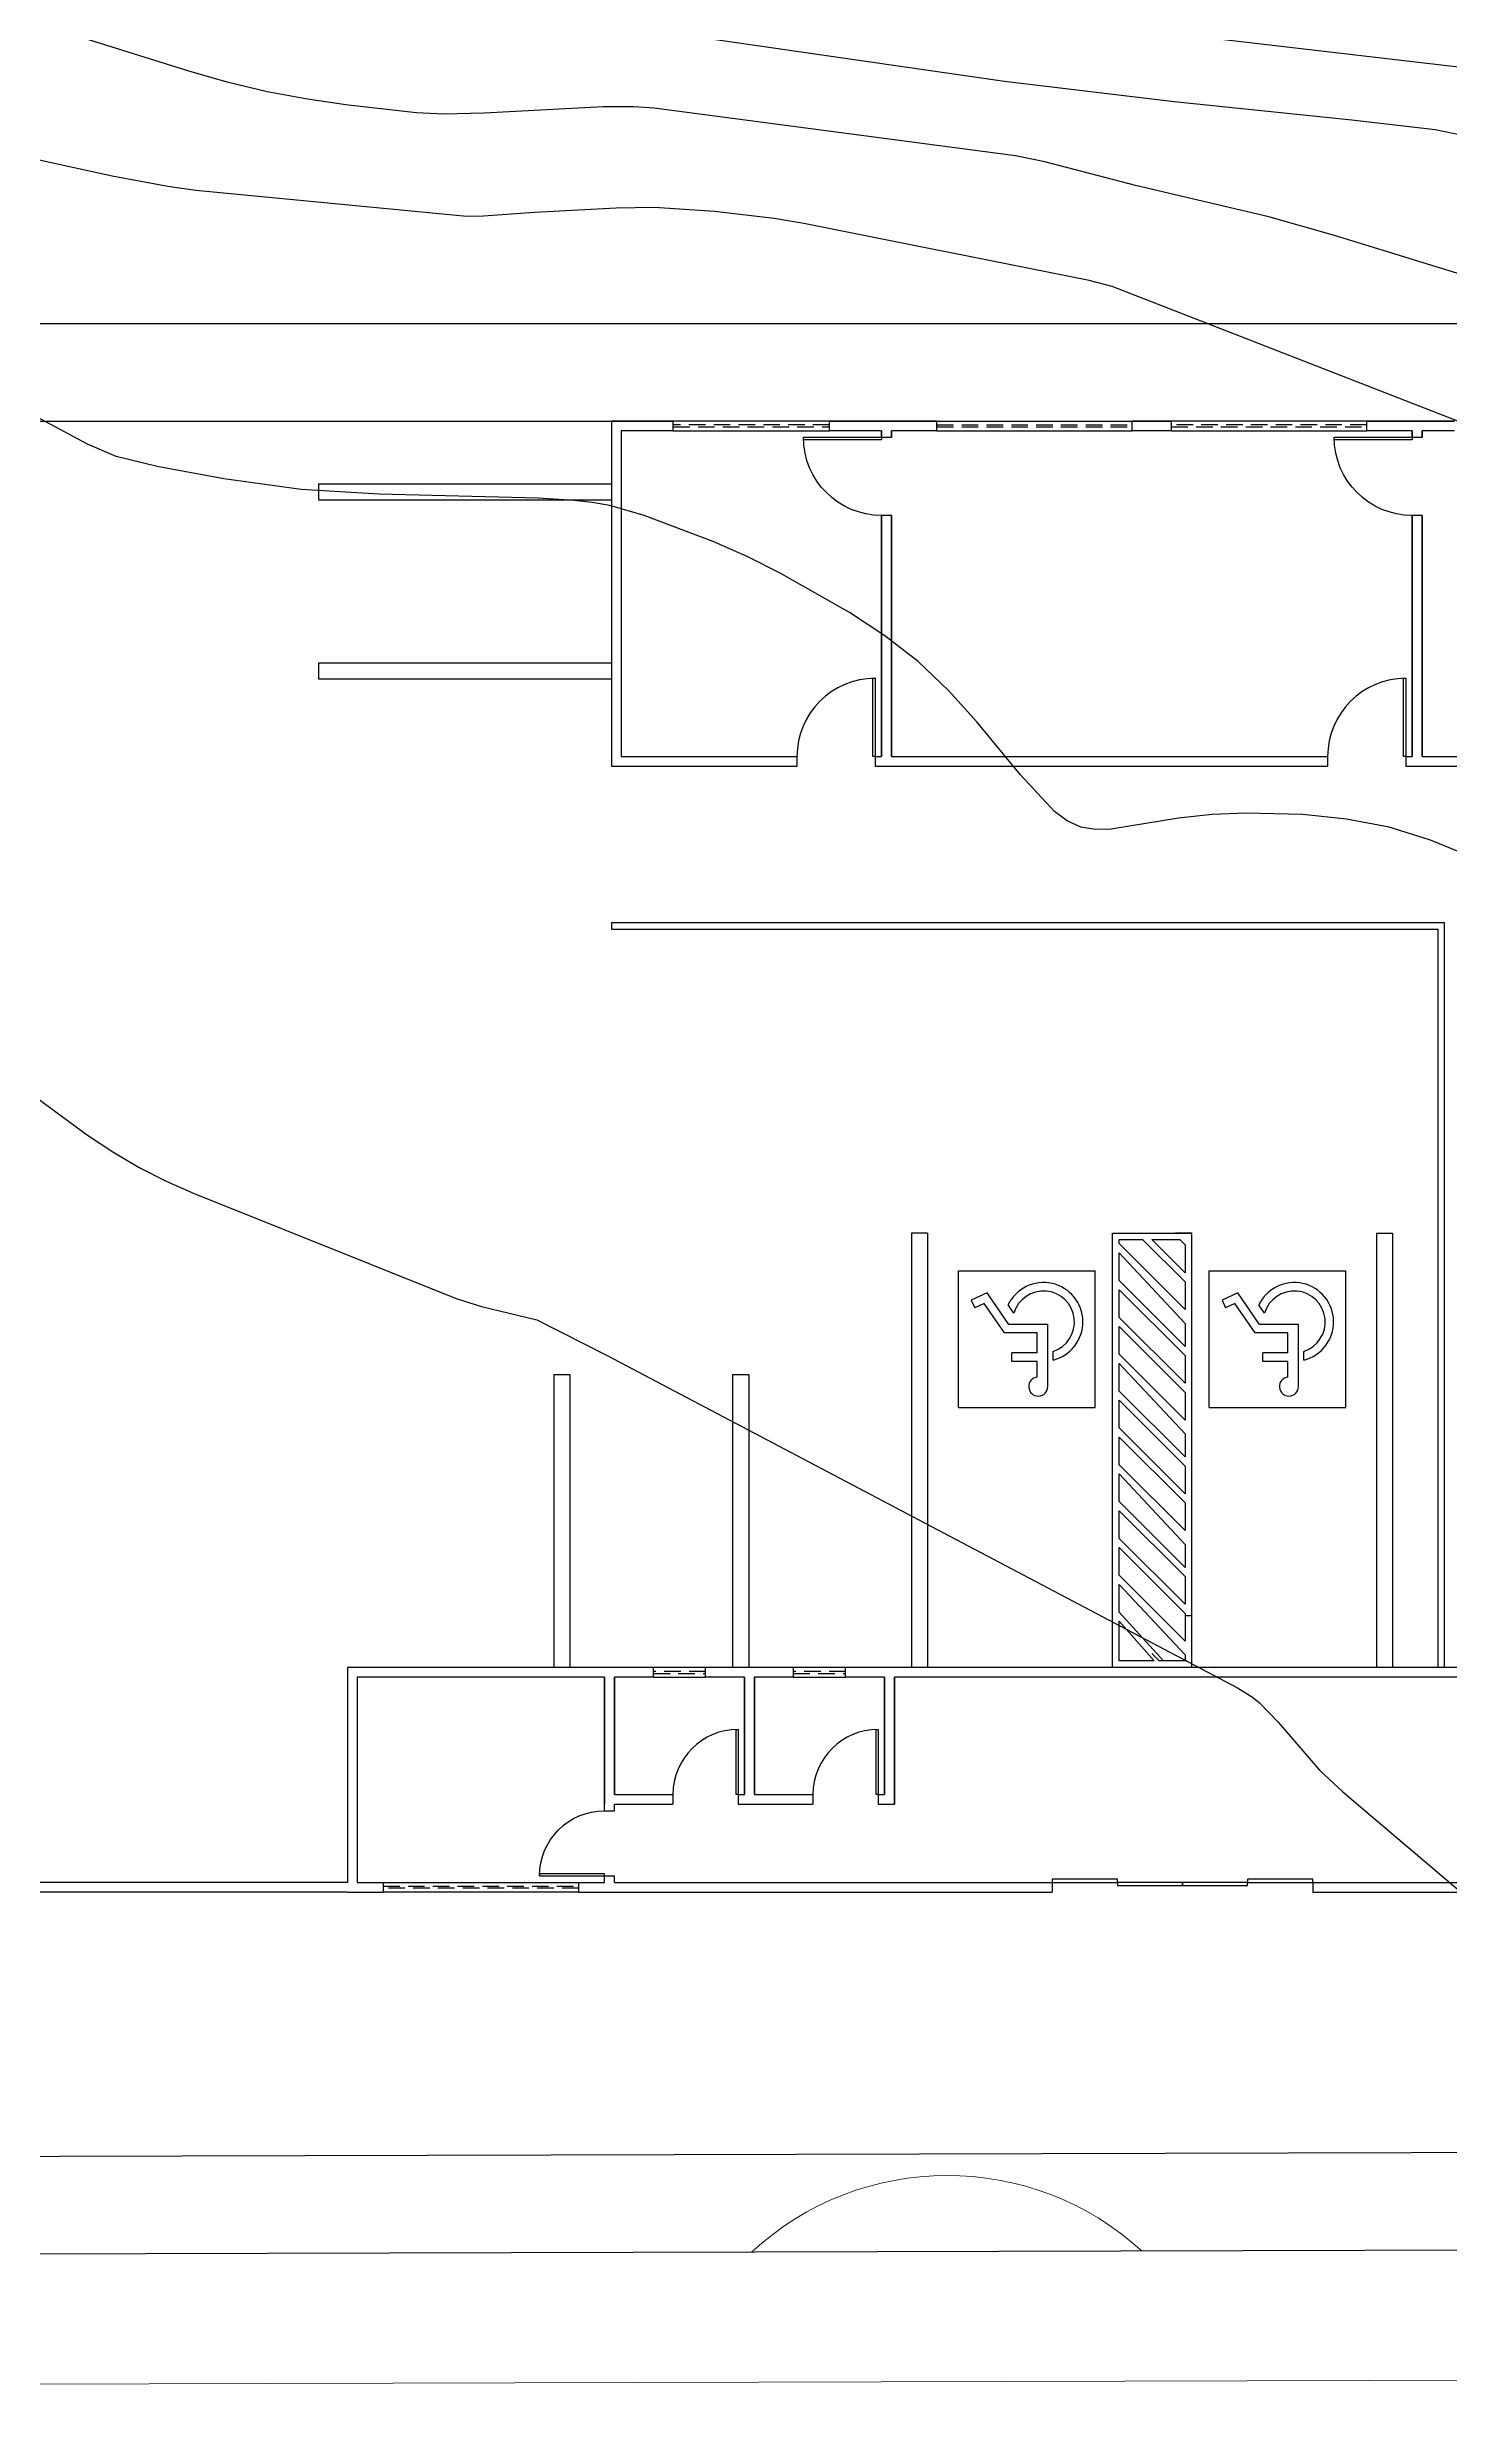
# Model space of a CAD drawing. Header units: centimetres. Extents: x 0 to 1302389, y -144212 to 85618.
# Drawn here: x 512654 to 514807, y -73293 to -69655 of the extents above; entities that cross this region are included whole.
import ezdxf

# ---------------------------------------------------------------- set-up
doc = ezdxf.new("R2010")
doc.units = ezdxf.units.CM
doc.header["$LTSCALE"] = 4
doc.linetypes.add('DASHED2', pattern=[9.525, 6.35, -3.175])
for name, color, linetype in [('0.1', 1, 'Continuous'), ('0.2', 2, 'Continuous'), ('0.6', 6, 'Continuous'), ('02-CONT', 2, 'Continuous'), ('CURVAS-INTERMEDIARIAS', 39, 'Continuous'), ('CURVAS-MESTRA', 34, 'Continuous'), ('LIMITE-L', 7, 'Continuous')]:
    doc.layers.add(name, color=color, linetype=linetype)
doc.layers.add('P-MEIOFIO', color=171, linetype='Continuous', lineweight=9)
doc.styles.get("Standard").update_dxf_attribs({"font": 'ERASMD.TTF'})
doc.dimstyles.new('ISO-25', dxfattribs={"dimtxt": 2.5, "dimasz": 2.5, "dimexe": 1.25, "dimexo": 0.625, "dimtad": 1, "dimtxsty": 'Standard', "dimcen": 2.5, "dimadec": 0, "dimazin": 0, "dimtfac": 1, "dimtmove": 0, "dimatfit": 3, "dimfxl": 1, "dimarcsym": 0})

# ---------------------------------------------------------------- blocks, each defined once
blk = doc.blocks.new('1_00e-flat-1')
at = {"color": 1}
blk.add_arc((34.1, -62.7), 120, 90, 180, dxfattribs=at)
at = {"layer": '02-CONT'}
blk.add_lwpolyline([(34.1, -62.7), (30.5, -62.7), (30.5, 57.3), (34.1, 57.3)], close=True, dxfattribs=at)
blk = doc.blocks.new('1_00e-flat-2')
at = {"color": 1}
blk.add_arc((-62.7, 34.1), 120, 270, 0, dxfattribs=at)
at = {"layer": '02-CONT'}
blk.add_lwpolyline([(-62.7, 34.1), (-62.7, 30.5), (57.3, 30.5), (57.3, 34.1)], close=True, dxfattribs=at)
blk = doc.blocks.new('1_00e-flat-4')
at = {"color": 1}
blk.add_arc((28.4, -52.3), 100, 90, 180, dxfattribs=at)
at = {"layer": '02-CONT'}
blk.add_lwpolyline([(28.4, -52.3), (25.4, -52.3), (25.4, 47.7), (28.4, 47.7)], close=True, dxfattribs=at)
blk = doc.blocks.new('*D138')
at = {"color": 0, "lineweight": -2, "transparency": 16777216}
for p, q in [((514401.1, -72059.8), (514401.1, -72064.1)), ((514401.1, -72062.8), (514411, -72062.8)), ((514411.1, -72059.8), (514411.1, -72064.1))]:
    blk.add_line(p, q, dxfattribs=at)
at = {"color": 0, "transparency": 16777216}
for points in [[(514401.1, -72062.8), (514401.1, -72062.8), (514401.1, -72062.8)], [(514411, -72062.8), (514411, -72062.8), (514411.1, -72062.8)]]:
    blk.add_solid(points, dxfattribs=at)
at = {"layer": 'DEFPOINTS', "color": 0, "transparency": 16777216}
for p in [(514401.1, -72059.7), (514411.1, -72059.7), (514411.1, -72062.8)]:
    blk.add_point(p, dxfattribs=at)
at = {"color": 0, "transparency": 16777216, "insert": (514406.1, -72062.7), "char_height": 0.07, "attachment_point": 5}
blk.add_mtext('0,10', dxfattribs=at)

msp = doc.modelspace()

# ---------------------------------------------------------------- linework, layer by layer
at = {"linetype": 'Continuous', "ltscale": 0.1}
for p, q in [((513070.113, -70325.201), (513520.113, -70325.201)), ((513070.113, -70349.908), (513520.113, -70349.908)), ((513070.113, -70599.908), (513520.113, -70599.908)), ((513070.113, -70624.615), (513520.113, -70624.615)), ((513981.059, -71475.573), (513981.059, -72142.665)), ((514005.766, -71475.573), (514005.766, -72142.665)), ((514411.062, -71475.573), (514386.355, -71475.573)), ((514695.194, -71475.573), (514695.194, -72142.665)), ((514719.901, -71475.573), (514719.901, -72142.665)), ((514411.062, -71500.28), (514411.062, -72117.958)), ((513431.645, -71692.665), (513431.645, -72142.665)), ((513456.352, -71692.665), (513456.352, -72142.665)), ((513706.352, -71692.665), (513706.352, -72142.665)), ((513731.059, -71692.665), (513731.059, -72142.665))]:
    msp.add_line(p, q, dxfattribs=at)
for p, q in [((514336.027, -71485.573), (514401.062, -71550.609)), ((514350.169, -71485.573), (514401.062, -71536.467)), ((514393.155, -71485.573), (514401.062, -71493.481)), ((514299.898, -71491.871), (514401.062, -71593.035)), ((514299.898, -71506.013), (514401.062, -71614.259)), ((514299.898, -71548.439), (514401.062, -71649.604)), ((514299.898, -71562.581), (514401.062, -71663.746)), ((514299.898, -71605.008), (514401.062, -71706.172)), ((514299.898, -71619.15), (514401.062, -71720.314)), ((514299.898, -71661.576), (514401.062, -71762.741)), ((514299.898, -71675.719), (514401.062, -71783.964)), ((514299.898, -71718.145), (514401.062, -71819.309)), ((514299.898, -71732.287), (514401.062, -71833.451)), ((514299.898, -71774.714), (514401.062, -71875.878)), ((514299.898, -71788.856), (514401.062, -71890.02)), ((514299.898, -71831.282), (514401.062, -71932.446)), ((514299.898, -71845.424), (514401.062, -71953.67)), ((514299.898, -71887.851), (514401.062, -71989.015)), ((514299.898, -71901.993), (514401.062, -72003.157)), ((514299.898, -71944.419), (514401.062, -72045.583)), ((514299.898, -71958.561), (514401.062, -72059.726)), ((514299.898, -72000.988), (514401.062, -72102.152)), ((514299.898, -72015.13), (514401.062, -72123.375)), ((514299.898, -72057.556), (514367.925, -72132.665)), ((514299.898, -72071.698), (514353.783, -72132.665)), ((514349.898, -72121.206), (514361.356, -72132.665))]:
    msp.add_line(p, q)
at = {"ltscale": 0.1}
for p, q in [((514052.947, -71743.645), (514052.947, -71533.635)), ((514052.947, -71533.635), (514262.957, -71533.635)), ((514262.957, -71743.645), (514262.957, -71533.635)), ((514438.002, -71743.645), (514438.002, -71533.635)), ((514438.002, -71533.635), (514648.013, -71533.635)), ((514648.013, -71743.645), (514648.013, -71533.635)), ((514097.066, -71567.56), (514072.864, -71578.669)), ((514072.864, -71578.669), (514078.255, -71590.414)), ((514092.591, -71583.834), (514078.255, -71590.414)), ((514123.703, -71628.947), (514092.591, -71583.834)), ((514130.489, -71616.024), (514097.066, -71567.56)), ((514138.186, -71598.729), (514129.313, -71585.864)), ((514482.121, -71567.56), (514457.919, -71578.669)), ((514457.919, -71578.669), (514463.31, -71590.414)), ((514477.646, -71583.834), (514463.31, -71590.414)), ((514508.758, -71628.947), (514477.646, -71583.834)), ((514515.545, -71616.024), (514482.121, -71567.56)), ((514523.241, -71598.729), (514514.368, -71585.864)), ((514174.107, -71628.947), (514123.703, -71628.947)), ((514190.262, -71616.024), (514130.489, -71616.024)), ((514174.107, -71659.641), (514174.107, -71628.947)), ((514190.262, -71711.208), (514190.262, -71616.024)), ((514559.162, -71628.947), (514508.758, -71628.947)), ((514575.317, -71616.024), (514515.545, -71616.024)), ((514559.162, -71659.641), (514559.162, -71628.947)), ((514575.317, -71711.208), (514575.317, -71616.024)), ((514174.107, -71659.641), (514135.336, -71659.641)), ((514135.336, -71672.565), (514135.336, -71659.641)), ((514198.339, -71670.634), (514198.339, -71657.206)), ((514559.162, -71659.641), (514520.391, -71659.641)), ((514520.391, -71672.565), (514520.391, -71659.641)), ((514583.394, -71670.634), (514583.394, -71657.206)), ((514174.107, -71672.565), (514135.336, -71672.565)), ((514174.107, -71696.797), (514174.107, -71672.565)), ((514559.162, -71672.565), (514520.391, -71672.565)), ((514559.162, -71696.797), (514559.162, -71672.565)), ((514052.947, -71743.645), (514262.957, -71743.645)), ((514438.002, -71743.645), (514648.013, -71743.645))]:
    msp.add_line(p, q, dxfattribs=at)
for points in [[(513070.113, -70325.201), (513070.113, -70349.908)], [(513070.113, -70599.908), (513070.113, -70624.615)], [(514005.766, -71475.573), (513981.059, -71475.573)], [(514299.898, -71491.871), (514299.898, -71485.573), (514336.027, -71485.573)], [(514350.169, -71485.573), (514393.155, -71485.573)], [(514695.194, -71475.573), (514719.901, -71475.573)], [(514299.898, -71548.439), (514299.898, -71506.013)], [(514401.062, -71493.481), (514401.062, -71536.467)], [(514401.062, -71550.609), (514401.062, -71593.035)], [(514299.898, -71605.008), (514299.898, -71562.581)], [(514299.898, -71661.576), (514299.898, -71619.15)], [(514401.062, -71614.259), (514401.062, -71649.604)], [(514401.062, -71663.746), (514401.062, -71706.172)], [(513431.645, -71692.665), (513456.352, -71692.665)], [(513706.352, -71692.665), (513731.059, -71692.665)], [(514299.898, -71718.145), (514299.898, -71675.719)], [(514299.898, -71774.714), (514299.898, -71732.287)], [(514401.062, -71720.314), (514401.062, -71762.741)], [(514299.898, -71831.282), (514299.898, -71788.856)], [(514401.062, -71783.964), (514401.062, -71819.309)], [(514299.898, -71887.851), (514299.898, -71845.424)], [(514401.062, -71833.451), (514401.062, -71875.878)], [(514299.898, -71944.419), (514299.898, -71901.993)], [(514401.062, -71890.02), (514401.062, -71932.446)], [(514299.898, -72000.988), (514299.898, -71958.561)], [(514401.062, -71953.67), (514401.062, -71989.015)], [(514299.898, -72057.556), (514299.898, -72015.13)], [(514401.062, -72003.157), (514401.062, -72045.583)], [(514401.062, -72003.157), (514401.062, -72045.583)], [(514401.062, -72059.726), (514401.062, -72102.152)], [(514401.062, -72059.726), (514401.062, -72102.152)], [(514353.783, -72132.665), (514299.898, -72132.665), (514299.898, -72071.698)], [(514403.783, -72132.665), (514361.356, -72132.665)], [(514401.062, -72123.375), (514401.062, -72132.665), (514367.925, -72132.665)], [(514401.062, -72123.375), (514401.062, -72132.665), (514367.925, -72132.665)]]:
    msp.add_lwpolyline(points)
msp.add_lwpolyline([(514411.062, -72142.665), (514289.898, -72142.665), (514289.898, -71475.573), (514411.062, -71475.573)], close=True)
for centre, radius, start, end in [((514183.8, -71611.985), 60.424, 283.923034, 154.386494), ((514568.855, -71611.985), 60.424, 283.923034, 154.386494), ((514183.8, -71611.985), 47.501, 287.823422, 163.795783), ((514568.855, -71611.985), 47.501, 287.823422, 163.795783), ((514175.642, -71711.336), 14.62, 96.025575, 0), ((514560.697, -71711.336), 14.62, 96.025575, 0)]:
    msp.add_arc(centre, radius, start, end, dxfattribs=at)
at = {"linetype": 'ByBlock', "ltscale": 0.1}
msp.add_point((514411.062, -71475.573), dxfattribs=at)
at = {"layer": '0.1'}
for p, q in [((513855.113, -70228.744), (513615.113, -70228.744)), ((513615.113, -70243.744), (513855.113, -70243.744)), ((514020.113, -70228.744), (514320.113, -70228.744)), ((514020.113, -70243.744), (514320.113, -70243.744)), ((514680.113, -70228.744), (514380.113, -70228.744)), ((514380.113, -70243.744), (514680.113, -70243.744)), ((513520.113, -70998.744), (513520.113, -71008.744)), ((514789.746, -72142.665), (514789.746, -71008.744)), ((514799.746, -72142.665), (514799.746, -70998.744)), ((513664.746, -72142.665), (513584.746, -72142.665)), ((513584.746, -72157.665), (513664.746, -72157.665)), ((513879.746, -72142.665), (513799.746, -72142.665)), ((513799.746, -72157.665), (513879.746, -72157.665)), ((513169.746, -72472.665), (513469.746, -72472.665)), ((513469.746, -72487.665), (513169.746, -72487.665))]:
    msp.add_line(p, q, dxfattribs=at)
for points in [[(513520.113, -70998.744), (514799.746, -70998.744)], [(513520.113, -71008.744), (514789.746, -71008.744)]]:
    msp.add_lwpolyline(points, dxfattribs=at)
at = {"layer": '0.2', "linetype": 'DASHED2'}
for p, q in [((513855.113, -70234.744), (513615.113, -70234.744)), ((513615.113, -70237.744), (513855.113, -70237.744)), ((514020.113, -70234.744), (514320.113, -70234.744)), ((514020.113, -70237.744), (514320.113, -70237.744)), ((514680.113, -70234.744), (514380.113, -70234.744)), ((514380.113, -70237.744), (514680.113, -70237.744)), ((513664.746, -72148.665), (513584.746, -72148.665)), ((513584.746, -72151.665), (513664.746, -72151.665)), ((513879.746, -72148.665), (513799.746, -72148.665)), ((513799.746, -72151.665), (513879.746, -72151.665)), ((513169.746, -72478.665), (513469.746, -72478.665)), ((513469.746, -72481.665), (513169.746, -72481.665))]:
    msp.add_line(p, q, dxfattribs=at)
at = {"layer": '0.2'}
for points in [[(514197.246, -72472.665), (514297.246, -72472.665), (514297.246, -72467.665), (514197.246, -72467.665)], [(514497.246, -72472.665), (514597.246, -72472.665), (514597.246, -72467.665), (514497.246, -72467.665)], [(514297.246, -72477.665), (514397.246, -72477.665), (514397.246, -72472.665), (514297.246, -72472.665)], [(514397.246, -72477.665), (514497.246, -72477.665), (514497.246, -72472.665), (514397.246, -72472.665)]]:
    msp.add_lwpolyline(points, close=True, dxfattribs=at)
at = {"layer": '0.6'}
for p, q in [((513615.113, -70243.744), (513615.113, -70228.744)), ((513855.113, -70243.744), (513855.113, -70228.744)), ((514020.113, -70243.744), (514020.113, -70228.744)), ((514320.113, -70243.744), (514320.113, -70228.744)), ((514380.113, -70243.744), (514380.113, -70228.744)), ((514680.113, -70243.744), (514680.113, -70228.744)), ((513950.113, -70253.739), (513935.113, -70253.739)), ((514765.113, -70253.744), (514750.113, -70253.744)), ((513950.113, -70373.739), (513935.113, -70373.739)), ((514765.113, -70373.744), (514750.113, -70373.744)), ((513805.113, -70743.744), (513805.113, -70758.744)), ((513925.113, -70743.744), (513925.113, -70758.744)), ((514620.113, -70743.744), (514620.113, -70758.744)), ((514740.113, -70743.744), (514740.113, -70758.744)), ((513584.746, -72157.665), (513584.746, -72142.665)), ((513664.746, -72157.665), (513664.746, -72142.665)), ((513799.746, -72157.665), (513799.746, -72142.665)), ((513879.746, -72157.665), (513879.746, -72142.665)), ((513614.746, -72337.665), (513614.746, -72352.665)), ((513714.746, -72337.665), (513714.746, -72352.665)), ((513829.746, -72337.665), (513829.746, -72352.665)), ((513929.746, -72337.665), (513929.746, -72352.665)), ((513509.746, -72362.665), (513524.746, -72362.665)), ((513509.746, -72462.665), (513524.746, -72462.665)), ((513114.746, -72472.665), (512606.655, -72472.665)), ((513114.746, -72487.665), (512606.655, -72487.665)), ((513169.746, -72472.665), (513169.746, -72487.665)), ((513469.746, -72472.665), (513469.746, -72487.665)), ((514197.246, -72472.665), (514197.246, -72487.665)), ((514597.246, -72472.665), (514597.246, -72487.665))]:
    msp.add_line(p, q, dxfattribs=at)
for points in [[(515990.938, -72567.179), (515880.79, -72884.804), (503800.772, -72917.827), (504144.276, -70228.744), (513615.113, -70228.744)], [(513615.113, -70228.744), (513520.113, -70228.744), (513520.113, -70758.744), (513805.113, -70758.744)], [(513615.113, -70243.744), (513535.113, -70243.744), (513535.113, -70743.744), (513805.113, -70743.744)], [(513950.113, -70228.744), (513855.113, -70228.744)], [(513855.113, -70228.744), (514020.113, -70228.744)], [(513935.113, -70253.739), (513935.113, -70243.744), (513855.113, -70243.744)], [(514020.113, -70228.744), (513935.113, -70228.744)], [(513935.113, -70243.744), (513935.113, -70253.739)], [(514020.113, -70243.744), (513950.113, -70243.744), (513950.113, -70253.739)], [(513950.113, -70253.739), (513950.113, -70243.744)], [(514380.113, -70228.744), (514320.113, -70228.744)], [(514320.113, -70228.744), (514380.113, -70228.744)], [(514380.113, -70243.744), (514320.113, -70243.744)], [(514765.113, -70228.744), (514680.113, -70228.744)], [(514680.113, -70228.744), (514815.113, -70228.744)], [(514750.113, -70253.744), (514750.113, -70243.744), (514680.113, -70243.744)], [(514815.113, -70228.744), (514750.113, -70228.744)], [(514750.113, -70243.744), (514750.113, -70253.744)], [(514765.113, -70253.744), (514765.113, -70243.744)], [(514815.113, -70243.744), (514765.113, -70243.744), (514765.113, -70253.744)], [(513925.113, -70743.744), (513935.113, -70743.744), (513935.113, -70373.739)], [(513935.113, -70373.739), (513935.113, -70743.744)], [(513950.113, -70743.744), (513950.113, -70373.739)], [(513950.113, -70373.739), (513950.113, -70743.744), (514620.113, -70743.744)], [(514740.113, -70743.744), (514750.113, -70743.744), (514750.113, -70373.744)], [(514750.113, -70373.744), (514750.113, -70743.744)], [(514765.113, -70743.744), (514765.113, -70373.744)], [(514765.113, -70373.744), (514765.113, -70743.744), (514935.113, -70743.744)], [(513925.113, -70758.744), (513950.113, -70758.744)], [(513935.113, -70758.744), (514620.113, -70758.744)], [(514740.113, -70758.744), (514765.113, -70758.744)], [(514750.113, -70758.744), (514935.113, -70758.744)], [(513524.746, -72142.665), (513114.746, -72142.665), (513114.746, -72472.665)], [(513129.746, -72157.665), (513129.746, -72472.665), (513169.746, -72472.665)], [(513509.746, -72362.665), (513509.746, -72157.665), (513129.746, -72157.665)], [(513584.746, -72142.665), (513509.746, -72142.665)], [(513509.746, -72157.665), (513509.746, -72352.665)], [(513524.746, -72337.665), (513524.746, -72157.665)], [(513584.746, -72157.665), (513524.746, -72157.665), (513524.746, -72337.665), (513614.746, -72337.665)], [(513739.746, -72142.665), (513664.746, -72142.665)], [(513714.746, -72337.665), (513724.746, -72337.665), (513724.746, -72157.665), (513664.746, -72157.665)], [(513799.746, -72142.665), (513724.746, -72142.665)], [(513724.746, -72157.665), (513724.746, -72337.665)], [(513739.746, -72337.665), (513739.746, -72157.665)], [(513799.746, -72157.665), (513739.746, -72157.665), (513739.746, -72337.665), (513829.746, -72337.665)], [(513954.746, -72142.665), (513879.746, -72142.665)], [(513929.746, -72337.665), (513939.746, -72337.665), (513939.746, -72157.665), (513879.746, -72157.665)], [(514854.746, -72257.665), (514854.746, -72142.665), (513939.746, -72142.665)], [(513939.746, -72157.665), (513939.746, -72337.665)], [(513954.746, -72352.665), (513954.746, -72157.665)], [(514839.746, -72272.665), (514839.746, -72157.665), (513954.746, -72157.665), (513954.746, -72352.665)], [(513524.746, -72352.665), (513614.746, -72352.665)], [(513524.746, -72362.665), (513524.746, -72352.665)], [(513714.746, -72352.665), (513739.746, -72352.665)], [(513724.746, -72352.665), (513829.746, -72352.665)], [(513929.746, -72352.665), (513954.746, -72352.665)], [(513509.746, -72472.665), (513509.746, -72462.665)], [(513524.746, -72472.665), (513524.746, -72462.665)], [(513114.746, -72487.665), (513169.746, -72487.665)], [(513469.746, -72472.665), (513509.746, -72472.665)], [(513469.746, -72487.665), (513939.746, -72487.665), (514197.246, -72487.665)], [(513524.746, -72472.665), (513954.746, -72472.665)], [(513954.746, -72472.665), (514197.246, -72472.665)], [(514597.246, -72472.665), (514839.746, -72472.665)], [(514597.246, -72487.665), (514834.746, -72487.665)]]:
    msp.add_lwpolyline(points, dxfattribs=at)
at = {"layer": '0.6', "lineweight": 9}
msp.add_arc((514036.05, -73365.316, -14.717), 442.639, 47.488288, 132.824973, dxfattribs=at)
at = {"layer": 'CURVAS-INTERMEDIARIAS'}
for points, elevation in [([(514866.867, -70016.283), (514630.826, -69943.671), (514529.764, -69915.002), (514325.219, -69866.885), (514185.569, -69830.451), (514140.758, -69821.637), (513585.586, -69748.318), (513554.372, -69746.444), (513507.47, -69746.376), (513324.608, -69755.848), (513262.347, -69757.453), (513220.947, -69755.635), (513115.886, -69743.791), (513053.437, -69734.669), (512991.48, -69723.205), (512930.284, -69708.234), (512869.582, -69690.911), (512668.26, -69627.812)], 76641.682), ([(513594.888, -69630.352), (514123.946, -69706.885), (514384.621, -69738.035), (514657.025, -69766.151), (514785.229, -69781.043), (514834.938, -69791.318), (515121.07, -69877.297), (515167.413, -69889.009), (515214.149, -69897.934), (515261.497, -69902.666), (515309.25, -69904.604), (515404.924, -69899.613), (515452.389, -69893.451), (515499.665, -69885.46), (515675.515, -69850.46), (515740.28, -69834.206), (515769.051, -69824.338), (515824.836, -69800.02), (515872.764, -69782.349), (516101.799, -69714.007), (516153.56, -69696.659), (516187.754, -69683.333), (516220.794, -69667.362), (516285.09, -69631.643)], 76542.018), ([(515988.881, -69643.024), (515873.383, -69683.627), (515823.631, -69697.181), (515772.661, -69705.473), (515478.206, -69728.975), (515299.556, -69750.657), (515253.184, -69750.353), (515106.689, -69723.924), (514913.383, -69696.167), (514421.366, -69638.85)], 76442.354), ([(514840.592, -70897.744), (514778.224, -70872.269), (514714.523, -70852.091), (514648.826, -70839.866), (514581.805, -70832.94), (514494.432, -70831.073), (514442.67, -70832.955), (514391.154, -70838.278), (514287.876, -70855.354), (514263.792, -70856.085), (514241.033, -70852.55), (514220.246, -70842.62), (514200.784, -70828.424), (514148.363, -70772.03), (514081.612, -70690.5), (514037.956, -70642.343), (513991.267, -70597.72), (513940.042, -70558.391), (513885.792, -70522.598), (513779.211, -70462.079), (513728.872, -70436.778), (513677.23, -70414.247), (513570.642, -70373.906), (513517.628, -70358.641), (513490.481, -70353.952), (513463.021, -70350.735), (513407.585, -70347.266), (513163.377, -70341.1), (513043.614, -70333.788), (512924.792, -70317.213), (512822.383, -70298.643), (512759.782, -70282.986), (512715.454, -70264.097), (512601.757, -70203.257)], 76841.011), ([(512639.846, -71269.386), (512715.512, -71325.259), (512754.641, -71351.064), (512794.849, -71374.919), (512836.64, -71395.854), (512879.5, -71414.847), (513281.706, -71576.122), (513320.575, -71588.571), (513405.678, -71608.931), (513513.706, -71663.808), (514481.481, -72173.876), (514504.67, -72188.476), (514515.255, -72197.12), (514544.255, -72226.567), (514607.846, -72300.348), (514643.415, -72333.522), (515008.424, -72643.458)], 76940.675)]:
    msp.add_lwpolyline(points, dxfattribs=dict(at, elevation=elevation))
at = {"layer": 'CURVAS-MESTRA', "elevation": 76741.346}
msp.add_lwpolyline([(514838.332, -70236.242), (514289.338, -70021.921), (514253.89, -70012.952), (513815.729, -69925.295), (513770.199, -69917.91), (513678.552, -69907.135), (513586.504, -69900.948), (513527.448, -69901.929), (513401.914, -69908.53), (513323.891, -69914.257), (513298.374, -69914.571), (512881.84, -69874.713), (512838.883, -69868.816), (512753.62, -69852.886), (512599.139, -69818.718)], dxfattribs=at)
at = {"layer": 'LIMITE-L'}
msp.add_lwpolyline([(515987.637, -73034.512), (503630.333, -73068.294), (504012.218, -70078.744), (517012.658, -70078.744)], close=True, dxfattribs=at)
at = {"layer": 'P-MEIOFIO'}
msp.add_lwpolyline([(504478.654, -66884.403), (502585.065, -66894.728), (501389.113, -66901.249), (498947.38, -66914.563, 0.41421356), (498798.701, -67064.872), (498805.494, -68310.655), (498812.015, -69506.606), (498818.536, -70702.557), (498825.057, -71898.508), (498831.85, -73144.291, 0.41421356), (498982.159, -73292.97), (501423.893, -73279.656), (502619.844, -73273.135), (503631.42, -73267.619), (515994.446, -73233.822), (523267.374, -73213.94, 0.41501014), (523416.459, -73063.63), (523383.309, -66984.075, 0.41421356), (523233, -66835.396), (517654.326, -66865.815)], format="xyb", dxfattribs=at)

# ---------------------------------------------------------------- block references
at = {"layer": '0.6', "xscale": -1}
for p in [(513872.41, -70287.831), (514687.41, -70287.831)]:
    msp.add_blockref('1_00e-flat-2', p, dxfattribs=at)
at = {"layer": '0.6'}
for name, p in [('1_00e-flat-1', (513891.027, -70681.041)), ('1_00e-flat-1', (514706.027, -70681.041)), ('1_00e-flat-4', (513686.341, -72285.412)), ('1_00e-flat-4', (513901.341, -72285.412))]:
    msp.add_blockref(name, p, dxfattribs=at)
at = {"layer": '0.6', "xscale": -1, "rotation": 90}
msp.add_blockref('1_00e-flat-4', (513457.493, -72434.259), dxfattribs=at)

# ---------------------------------------------------------------- dimensions: what is measured, and where the dimension line sits
dim = msp.add_linear_dim(base=(514411.062, -72062.809), p1=(514401.062, -72059.726), p2=(514411.062, -72059.726), angle=180, text='0,10', dimstyle='ISO-25', override={"dimtxt": 0.07, "dimasz": 0.05, "dimexo": 0.03, "dimgap": 0.02})
dim.commit()
dim.dimension.update_dxf_attribs({"geometry": '*D138', "text_midpoint": (514406.062, -72062.748)})

doc.saveas('drawing.dxf')
